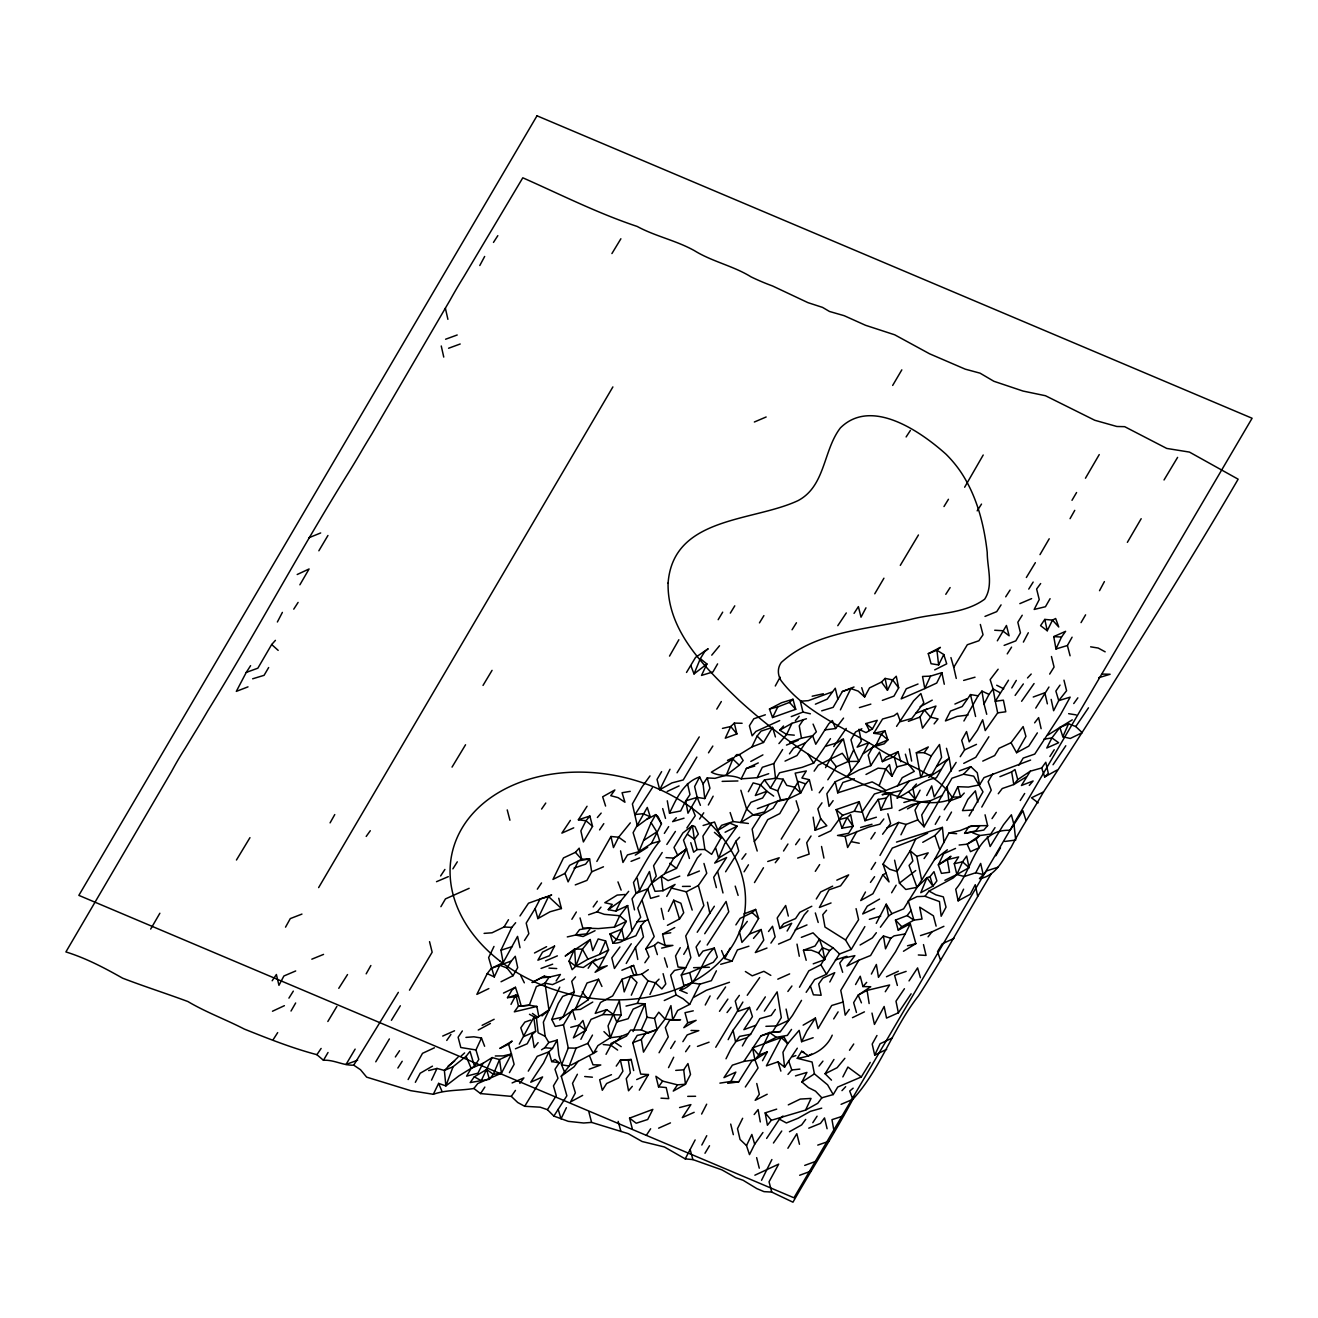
<?xml version="1.0" encoding="UTF-8"?>
<svg xmlns="http://www.w3.org/2000/svg" width="1318" height="1318" viewBox="0 0 1318 1318"><rect width="100%" height="100%" fill="white"/><g stroke="black" fill="none" stroke-linecap="round" stroke-linejoin="round"><path stroke-width="1.5" d="M458.071 1057.135L444.38 1070.43L445.879 1085.9L458.796 1075.966L474.464 1066.246L470.032 1051.336L466.111 1056.295L453.062 1066.74L445.879 1085.9L438.614 1083.396L433.325 1094.286L410.623 1090.645L366.651 1077.135L360.506 1069.722L353.718 1065.158C343.191 1065.702 333.866 1059.557 323.454 1060.282L316.897 1054.68C291.789 1048.041 268.114 1038.584 244.324 1029.078C225.394 1019.308 206.135 1012.339 187.881 1001.532C166.315 993.508 144.239 986.49 122.64 978.187C104.386 967.857 85.95 958.153 65.9 951.925L171.505 771.59A117.977 18.024 -67.1 0 1 185.245 748.212L194.24 733.385A352.549 53.84 -67.1 0 0 207.799 710.781C256.615 631.915 300.109 549.985 349.303 471.449A352.549 53.84 -67.1 0 0 362.862 448.828A352.549 53.84 -67.1 0 1 371.841 434.017L450.031 300.191A176.348 26.937 -67.1 0 1 463.771 276.813L522.801 177.798C560.644 194.537 597.746 213.302 637.154 226.432C655.375 236.35 676.068 240.403 694.372 250.634C712.214 261.672 733.418 265.906 751.095 276.895A154.914 100.102 30.4 0 0 772.546 285.973L807.95 302.646L822.547 307.391L829.467 311.46L844.179 315.694L865.514 325.282L894.708 334.805L929.585 353.801L965.27 369.172L980.048 373.159L993.887 381.281L1023.015 391.051L1045.471 395.729L1094.764 420.261L1116.873 426.488L1124.666 426.67L1166.743 448.433L1189.446 452.09L1238.146 479.192C1196.464 550.66 1152.229 620.712 1108.586 690.797C1087.152 724.752 1065.537 758.476 1043.477 791.986C1033.048 810.488 1020.923 827.902 1011.285 847.062C1002.833 859.534 996.293 875.959 979.439 878.678L986.82 870.836L998.319 867.096M991.169 873.9C966.654 914.362 944.298 956.061 918.514 995.798C893.176 1027.958 880.457 1069.277 852.861 1099.294C834.08 1134.254 812.613 1167.699 792.958 1202.197L771.738 1192.082L763.995 1191.637L756.845 1188.622L743.072 1180.253L735.806 1177.732L721.918 1169.873L692.906 1159.593L685.212 1158.884L664.42 1146.973L642.13 1141.52L628.241 1133.661L591.601 1122.409L583.627 1123.002L568.322 1121.354L553.84 1116.082L566.872 1095.785L561.254 1076.213L569.178 1066.048L576.065 1048.172L587.795 1043.411L592.49 1035.091M650.005 775.907L641.784 787.357L632.393 803.98L637.401 826.139L650.202 816.715L647.286 807.44L633.118 832.646L638.851 851.692L651.092 822.679L655.738 814.623L658.061 816.649L661.471 823.849L651.356 843.569L638.851 851.692L627.483 854.921L622.953 862.466L620.564 850.868M592.77 1002.042L580.447 1009.39L572.457 1009.983L563.478 1024.811L568.256 1047.991L561.616 1064.829L564.829 1072.803M916.323 752.759L924.182 752.677L928.3 746.944L916.323 752.759L920.755 777.488L931.282 755.955L939.487 744.505L941.596 757.389L932.188 774.012L909.321 780.981L885.844 790.52L879.122 785.676L885.762 768.855L889.518 764.671L891.907 776.269L896.85 766.911L894.164 756.614L898.085 751.655L900.837 761.705M575.62 1008.385L587.037 982.981L598.537 979.241L601.931 986.457M563.478 1024.811L555.257 1026.425L551.814 1019.489L558.288 1003.426L562.687 996.408L574.351 991.894L571.732 981.333L575.538 976.885M667.287 800.8L669.511 813.157L680.648 810.982L685.755 800.85L697.189 797.374L704.768 798.593L703.071 783.897L707.239 777.917L714.982 778.345L726.366 775.132L732.841 759.069L736.647 754.637L739.464 754.588L751.837 746.976L763.517 742.462L772.562 727.388L761.063 731.128L757.125 736.07L751.837 746.976M603.941 1031.615L610.382 1037.744L616.791 1021.944L621.19 1014.909L619.394 1000.741L608.043 1025.882L610.382 1037.744L597.927 1045.602L593.347 1053.411L570.892 1065.175M690.863 665.689L694.026 673.926L700.319 658.654L704.718 651.619L708.178 648.736L695.558 657.385L686.513 672.46M574.351 991.894L563 1017.035L559.557 1019.918M574.038 868.134L585.604 864.147L589.591 858.924L578.503 860.868L568.107 881.874L565.01 873.373L569.64 865.333L581.666 859.27L589.591 858.924L591.683 871.824L586.922 880.391L575.258 884.905M595.851 959.109L583.281 967.494L575.719 966.275L574.632 949.009L569.046 961.184L572.144 969.686L575.719 966.275L587.976 959.191L599.723 954.413L605.605 940.937L598.207 938.943L592.738 950.607L590.233 939.536L565.175 956.061L574.632 949.009L582.424 949.191L590.233 939.536M633.068 1031.549L645.013 1003.822L637.269 1003.377L626.017 1006.095M659.049 1052.753L668.275 1036.904L665.343 1027.645L669.923 1019.835L680.599 1019.72L672.724 1019.803L670.928 1005.618L665.046 1019.094L657.072 1029.523L645.573 1033.263L641.339 1039.507L643.497 1052.126L657.072 1029.523L654.552 1018.452L658.786 1012.191L665.046 1019.094L672.724 1019.803L677.666 1010.445L689.693 1004.382L699.924 984.151L711.358 980.674L716.415 970.806M1062.819 736.746L1068.569 723.78L1075.785 726.548L1082.226 732.676L1070.265 738.475L1062.819 736.746L1059.886 727.47L1072.275 719.859M488.83 988.582L476.869 994.382L487.215 973.623L491.202 968.417L503.163 962.618L500.955 950.245L511.779 927.427L515.651 922.715M634.535 909.898L632.03 898.81L636.067 893.34L633.497 882.516C642.294 868.908 649.066 853.833 659.741 841.164L656.825 831.905L651.092 822.679M631.306 995.189L637.006 982.487L630.63 976.111L622.063 979.29L612.656 995.914L600.514 1002.487L595.225 1013.377L606.708 1009.637L613.447 1014.481L616.791 1021.944L628.175 1018.715L633.167 1009.11L645.013 1003.822L646.99 1017.232L641.289 1029.935L630.614 1030.05L626.445 1036.047L614.419 1042.11L610.909 1045.256L606.033 1054.334M944.281 684.24L941.892 672.658L930.459 676.134L924.808 688.573L901.166 698.886L906.29 688.77L918.02 684.009M977.659 896.256L975.271 884.675L970.262 894.263L958.12 900.853L955.731 889.255C973.178 868.875 975.913 828.857 1010.082 830.307L1022.933 810.801L1025.865 820.06M474.464 1066.246L478.813 1059.474L475.946 1049.952L481.465 1038.024L473.903 1036.805L465.929 1037.398M495.304 1055.965L503.163 1055.899L511.433 1054.005L501.45 1073.214L493.344 1074.318L486.606 1069.491L474.282 1076.839L470.18 1082.572L481.268 1080.645L492.141 1057.563L499.522 1059.557L511.433 1054.005L508.633 1044.218L512.142 1041.072L499.819 1048.436L508.633 1044.218M661.62 771.64L657.039 779.432L659.725 789.746L670.005 769.251M598.537 979.241L588.24 999.752L563 1017.035L551.814 1019.489M588.602 914.758L597.12 911.842L604.385 914.346L619.757 915.746L626.314 921.348L621.734 929.141L610.003 933.918L612.936 943.194C629.296 943.985 632.08 926.9 640.68 917.312L637.747 908.036L647.748 888.826L656.265 876.075L653.563 865.778L662.196 852.515M690.78 842.68L693.647 852.202L697.041 849.583L694.355 839.269L698.342 834.063L694.998 826.6L692.428 825.612L683.515 840.176L686.546 848.924L676.496 868.397L664.651 873.686L651.85 883.093L655.013 891.33L662.987 890.737L675.08 884.427L671.439 888.085L666.743 896.405M893.242 792.513L882.104 794.688L890.309 793.074L891.94 808.016L880.852 809.96L886.388 798.033L890.309 793.074L901.578 790.372L909.321 780.981M876.239 923.374L886.223 904.181L891.891 913.654L903.621 908.876L934.462 859.731L948.976 832.992L960.163 830.554L971.91 825.776L987.627 825.628L985.057 814.804M1055.965 648.983L1061.501 637.055L1065.603 631.322L1053.757 636.61L1055.965 648.983L1067.399 645.507L1072.094 637.187M431.53 1080.117L436.999 1068.437L444.38 1070.43L453.062 1066.74M487.215 973.623L494.299 976.918L499.769 965.237L511.384 960.987L515.256 956.291L517.71 967.626L513.064 975.682L501.038 981.745M537.876 918.597L550.067 911.759L561.452 908.547L548.519 896.553L540.116 898.958L535.124 908.563L537.876 918.597L548.519 896.553L551.665 894.955L528.502 903.209L519.984 915.961M669.511 813.157C676.315 799.005 683.416 782.299 699.627 776.945L703.071 783.897M622.063 979.29L624.205 991.91L630.63 976.111L641.701 974.183L648.028 980.823L637.269 1003.377M649.955 994.48L655.425 982.816L659.049 979.142M783.139 779.202L786.764 785.38L794.21 787.11L800.718 792.975L795.166 773.139L806.303 770.964L801.904 777.982L809.351 779.712L805.595 783.897L800.718 792.975L788.741 798.774L780.651 799.894L777.669 790.882L783.139 779.202L775.511 778.246L764.489 779.926L760.552 784.869L755.329 795.512L766.944 791.261L773.682 796.088M757.207 851.033L754.341 841.494L758.212 836.798L767.735 819.664L779.762 813.601L798.329 781.376L805.595 783.897M820.636 818.593L826.831 825.76L815.167 830.274L820.636 818.593L817.819 808.807L821.987 802.827M861.857 728.772L855.547 731.968L850.967 739.76L853.702 749.81L848.232 761.474L836.386 766.763L827.819 779.778M801.525 1000.362L792.48 1015.437L780.388 1031.599L769.547 1032.488L758.773 1055.059L754.901 1059.754L751.804 1061.089L738.657 1081.897L727.684 1083.314M927.641 833.24L915.664 839.039L910.194 850.72L897.047 871.511L899.436 883.109L905.812 889.485L916.966 887.311L927.015 877.673L930.047 876.585L933.984 871.643L936.9 880.902L932.913 886.124L920.771 892.698L927.015 877.673L932.913 886.124L930.047 876.585M776.681 1109.13L765.181 1112.87L767.405 1125.243L771.327 1120.284L805.578 1110.102L811.048 1098.438L800.273 1099.064L788.296 1104.879M958.12 900.853L963.59 889.172M700.319 658.654L706.926 663.992L701.522 675.409L712.956 671.933L717.602 663.877M580.035 917.921L582.787 927.971L598.323 928.597L614.353 927.147L619.757 915.746L627.681 905.581L631.997 930.837M886.685 1049.326L874.707 1055.141L880.127 1043.724L892.022 1038.172M493.986 946.439L488.632 957.593L494.299 976.918M605.605 940.937L608.587 949.948L598.833 968.12L595.077 972.305L607.219 965.732L598.833 968.12L592.441 961.745L588.158 968.252M566.394 1107.68L561.04 1118.834L558.173 1109.311M668.374 911.348L673.712 900.194L680.879 903.225L683.729 912.748L679.511 918.992L667.419 925.318M806.451 718.755L791.97 723.318L786.632 734.472L778.938 743.599M720.699 964.298L732.083 961.086L737.421 949.932L748.921 946.192M746.499 1145.606L751.853 1134.452L754.67 1144.238L749.497 1154.617L746.499 1145.606L740.057 1139.477L737.503 1128.653L742.66 1118.274M580.876 1039.342L591.057 1019.374L602.787 1014.596L621.19 1014.909M833.124 800.636L829.022 806.369L826.864 793.733L835.2 781.755L847.046 776.483L858.908 761.359L868.776 742.66L857.112 747.174L861.264 741.194L858.941 729.332L866.025 732.61L872.467 728.903L877.228 720.336L865.86 723.566L869.303 730.501M408.119 1079.557L422.518 1053.329L434.429 1047.794M559.755 987.133L543.362 1022.142L545.158 1036.327L548.782 1042.489L544.795 1047.711L541.517 1049.82M772.562 717.552L777.785 706.909L789.466 702.395L792.975 699.248L795.726 709.298L772.562 717.552L769.465 709.051L781.541 702.741L792.975 699.248M840.406 709.858L850.868 688.589L858.15 691.093L864.641 696.958L869.518 687.881L881.495 682.065L885.119 678.408L892.632 679.89L898.662 687.815L893.966 696.135L882.352 700.385M863.488 753.55L876.108 744.917L881.33 734.274L884.922 730.864L887.904 739.876L884.197 743.797L872.829 747.026L868.183 755.082L870.819 765.643L859.204 769.893L847.046 776.483M818.791 836.436L830.702 830.9L838.858 819.697L847.194 817.555L853.043 826.254L841.971 828.182L847.194 817.555L850.654 814.672L853.043 826.254L848.644 833.273L837.507 835.464L845.118 836.419L868.529 827.144L879.847 824.178L883.834 818.972M969.092 815.99L983.014 791.821L973.705 776.17L963.524 774.226L951.958 778.23L924.066 826.814L917.789 819.911L906.125 824.425L898.728 822.432L879.996 855.415M813.157 1037.711L801.608 1041.698L806.83 1031.071L815.397 1018.056L818.033 1028.617L831.724 1005.486L843.158 1002.01L840.769 990.411L858.858 960.262L870.588 955.501L879.749 939.899L883.439 935.978L890.77 938.235L894.115 935.862L905.186 933.935L910.31 923.803L915.862 943.639L903.473 951.25M890.77 938.235L885.531 948.861L883.439 935.978M1047.25 630.745L1052.489 620.103L1055.652 618.504L1058.749 627.006L1052.489 620.103L1044.795 619.411L1040.577 625.655L1047.25 630.745L1044.795 619.411M905.186 933.935L895.499 951.843L878.48 977.346L876.371 964.463L871.379 974.068M625.16 894.494L617.186 895.087L604.814 902.698L612.26 904.428L608.257 909.651L615.77 911.117L620.943 900.738L628.686 891.347M687.469 783.535L689.989 794.606L685.755 800.85L687.98 813.222L697.189 797.374L694.619 786.549L699.627 776.945M664.651 873.686L673.811 858.084L686.546 848.924L689.413 858.463M704.768 798.593L709.941 788.213L707.239 777.917M736.037 756.235L739.464 754.588L743.154 760.502L739.283 765.198L732.841 759.069L711.358 772.183C720.551 777.323 731.671 773.913 741.194 778.856L746.367 768.476L758.278 762.924M697.041 849.583L704.899 849.5L711.638 854.344L720.979 837.968L714.537 822.02L703.104 825.496M741.194 778.856L757.158 777.669L762.331 767.29L773.831 763.55L782.628 749.514M668.523 1067.629L673.696 1057.25M732.083 961.086L724.801 958.565L729.974 948.202M881.495 682.065L887.459 690.27L892.632 679.89L896.273 676.216L898.662 687.815M879.122 785.676L872.137 781.887L837.721 792.843L842.894 782.464L854.377 778.724M726.004 1058.782L731.177 1048.403L739.513 1036.426L750.65 1034.235L759.827 1018.649L771.195 1015.42L775.363 1009.44M938.614 664.931L943.787 654.552L936.933 650.235L928.3 653.662L931.052 663.712L938.614 664.931L936.933 650.235L940.393 647.352L928.3 653.662M845.118 836.419L847.639 847.507L856.914 831.394M941.892 672.658L936.719 683.037L924.808 688.573L922.534 676.464L930.459 676.134M900.952 834.805L906.125 824.425M761.54 1180.302L771.887 1159.543M944.182 809.812L952.7 797.061L957.873 786.681L968.417 787.077L979.554 784.885L984.019 777.604L1030.594 760.074M299.878 584.813L309.087 568.964L297.193 574.516M503.163 962.618L517.562 936.39L520.017 947.724M596.856 861.445L610.959 836.502L618.636 837.21L625.375 842.037M997.331 640.812L1006.441 625.49L1009.127 635.787L1002.454 630.696L994.711 630.251M998.138 669.214L990.147 679.643L993.08 688.919L989.027 694.388L981.943 691.11L978.071 695.805L963.903 720.995M482.981 1063.329L477.923 1073.181L466.605 1076.147L471.185 1068.354L482.981 1063.329L492.141 1057.563M642.212 900.754L648.011 919.552L644.848 921.15L640.976 925.846L635.919 935.714L624.254 940.228L616.56 939.52L610.003 933.918M777.669 790.882L770.453 788.115L779.564 772.776L802.069 767.373L813.684 763.106L830.472 738.64M657.072 1029.523L648.44 1032.95L637.237 1035.404L632.772 1042.686L640.713 1074.104L648.456 1074.549L639.296 1090.134M701.621 1114.056L706.679 1104.187M841.971 828.182L836.123 809.647L859.221 801.657L864.954 820.719L870.012 810.85L878.233 799.4L886.388 798.033M842.845 1076.905L847.902 1067.053L861.313 1076.971L870.242 1062.407M981.778 807.077L991.235 790.207L988.138 781.706L992.718 773.913M277.373 621.997L282.382 612.392M838.858 819.697L842.68 815.249L854.229 811.262L859.221 801.657M685.212 1158.884L695.146 1139.938M926.719 795.512L931.711 785.907L934.231 796.995L956.127 762.414M986.721 714.29L984.035 703.993L989.027 694.388M861.313 1076.971L837.737 1087.037L833.223 1094.566L821.839 1097.795L815.512 1091.156L808.478 1087.614L801.921 1081.996L806.913 1072.407L795.479 1075.883M275.429 640.35L271.673 644.518L257.867 668.177L246.252 672.427L236.317 691.373L247.998 686.859M353.718 1065.158L398.349 992.355M592.556 826.353L583.38 841.938L580.876 830.867L585.983 820.735L589.854 816.04L592.556 826.353L585.983 820.735L578.371 819.78L587.054 806.254M511.005 1004.382L515.931 995.041L518.452 996.293L521.253 1006.079L529.292 1005.222L536.854 1006.441L538.798 1016.326M528.254 1071.139L537.233 1056.328L548.914 1051.813L552.489 1048.403L557.184 1040.083L548.782 1042.489M892.665 385.433L901.825 369.847M739.629 837.26L735.938 841.181L730.996 850.522L718.607 858.133L714.686 863.092L726.597 857.54L713.681 877.31L716.366 887.624M865.959 607.829L861.016 617.186L858.397 606.626L854.048 613.381M825.546 767.653L835.233 749.744L843.339 738.805L851.099 770.997M742.891 1002.042L715.756 1047.266M728.146 1039.655L733.072 1030.297L749.514 1007.38L752.43 1016.656L743.863 1029.671L755.478 1025.404M719.892 1083.132L730.913 1081.452L735.839 1072.111L723.944 1077.646L732.396 1065.158L743.879 1061.418L754.901 1059.754L767.356 1051.879L762.529 1060.71M956.258 678.441L953.738 667.369L967.313 644.749L978.862 640.762L983.03 634.765L980.345 624.468M701.819 1145.029L706.761 1135.688M829.796 981.992L834.739 972.651L822.827 978.187L818.725 983.92L821.163 995.255L813.42 994.81L810.389 986.062L814.672 979.554L826.518 974.266L839.55 953.985L851.23 949.471L864.855 926.603M1023.378 642.097L1028.304 632.755M1018.748 765.363L1023.213 758.081L1034.762 754.077L1060.595 714.537L1070.167 697.14L1058.733 700.616L1053.626 710.731L1051.171 699.397M975.732 872.763L980.674 863.422L983.179 874.493L975.732 872.763L964.249 876.503L956.852 874.509L944.891 880.325M479.785 265.528L484.662 256.45M415.335 1082.325L420.211 1073.231L432.469 1066.147M669.528 656.1L678.869 639.741M556.13 980.954L560.414 974.463L549.145 977.165L544.977 983.146L548.947 1009.95L536.442 1018.089L533.806 1017.364L535.668 1031.269L532.093 1034.679L527.216 1043.774L515.42 1048.799M577.399 1074.252L572.523 1083.347L575.373 1092.869L570.496 1101.963L582.655 1095.373M705.245 1005.008L710.122 995.93M808 910.689L804.244 914.873L790.322 939.026L778.526 944.067M1039.984 554.631L1049.21 538.782M799.482 987.215L808.824 970.855L820.85 964.792L829.714 950.492L833.108 947.856L839.55 953.985M1085.455 478.22L1099.245 454.578M920.096 790.174L915.219 799.252L903.851 802.481M787.9 1148.275L796.83 1133.711L799.466 1144.271M1099.525 590.678L1104.402 581.584M318.857 550.792L327.951 535.47M236.449 860.011L249.959 837.655M533.806 1017.364L519.292 1044.103M708.343 805.018L713.153 796.187M775.281 686.003L780.108 677.172M748.344 791.706L753.171 782.892L760.552 784.869L766.944 791.261L762.595 798.016L750.98 802.283L746.631 809.038L740.749 822.514L753.138 814.903L764.456 811.937L768.971 804.408L780.651 799.894M874.757 593.792L883.933 578.207M788.741 798.774L777.488 801.492L773.139 808.247L760.881 815.348L752.133 829.121L754.341 841.494M886.025 873.191L882.862 874.79L889.057 881.94L883.044 864.18L892.319 848.067L915.664 839.039M882.862 874.79L872.928 893.736L860.72 900.573L865.481 892.006M942.436 795.364L930.59 800.652L921.727 814.952L924.066 826.814M150.664 929.091L159.873 913.242M285.528 927.164L290.289 918.597L301.954 914.082M452.041 767.109L465.551 744.752M983.212 455.007L964.644 487.232M781.212 839.154L799.005 810.306L796.138 800.767M743.962 913.934L755.642 909.42L758.624 918.432L749.464 934.034L741.952 942.386L739.382 931.579L747.306 921.397M946.472 748.311L949.207 758.344L945.583 762.018L936.357 777.867C920.87 780.388 910.623 792.085 896.998 798.164L901.578 790.372M784.572 1067.201L782.958 1052.242L787.719 1043.675L784.144 1037.25L781.277 1037.546L766.401 1065.85L777.966 1061.847L784.572 1067.201L797.324 1048.205M1008.501 680.22L995.288 701.291L997.677 712.873L985.238 730.584L982.668 719.76L977.495 730.139L969.224 741.853L966.539 731.556L961.712 740.386L964.578 749.909L960.229 756.68M1127.368 542.357L1141.174 518.699M876.964 1035.487L872.203 1044.054L874.707 1055.141M1041.681 767.966L1044.663 776.977L1048.304 773.32L1045.784 762.249L1041.681 767.966L1030.297 771.195L1021.434 785.495L1033.114 780.981L1029.292 785.413M1065.801 745.757L1053.049 764.753M611.914 253.567L620.893 238.756M330.077 822.877L334.772 814.557M483.014 685.426L492.059 670.351M327.836 1021.499L336.881 1006.425M366.173 973.837L370.869 965.517M509.423 1072.621L514.119 1064.318L511.433 1054.005M640.976 925.846L643.481 936.933L635.507 947.345L626.231 963.458M553.84 1116.082L547.448 1109.69L556.262 1095.653L553.461 1085.867L557.975 1078.322L554.993 1069.31L559.277 1062.819L554.993 1059.474L551.715 1061.6L548.914 1051.813L543.56 1062.967L530.759 1082.21L542.604 1076.921L524.696 1106.296L517.727 1102.507L511.285 1096.378L480.543 1093.578L473.87 1088.487C460.443 1090.727 446.357 1089.624 433.325 1094.286M680.253 947.658L675.541 955.978L678.062 967.05L685.739 967.741L690.846 957.626L685.722 935.994L703.861 905.581L698.375 885.498L706.761 873.257L703.96 863.471M725.592 871.775L738.739 850.967L735.938 841.181M854.031 686.991L842.367 691.505L833.141 707.354L821.707 710.83M742.38 1045.948L747.075 1037.645L750.65 1034.235M897.525 786.006L902.22 777.686L914.313 771.376L908.168 763.962L905.367 754.176M1070.051 518.666L1074.747 510.363M946.818 820.373L951.514 812.053M855.547 984.562L860.242 976.243L862.928 986.556L870.737 986.737L858.166 995.123L853.652 1002.668L856.453 1012.455M1164.025 479.983L1177.6 457.379M909.025 980.921L917.592 967.906L920.409 977.692M291.014 1011.038L295.66 1002.982M409.486 990.164L432.156 952.222L429.536 941.662M754.489 882.582L763.468 867.755M930.59 800.652L919.635 802.069L914.989 810.125L917.789 819.911M1050.084 598.685L1045.454 606.725L1034.185 609.443L1039.243 599.575L1036.623 589.014L1040.66 583.544M935.253 824.36L939.899 816.303M995.864 855.761L1000.51 847.705M268.658 667.534L264.078 675.327L252.644 678.803M318.627 887.607L612.886 386.915M323.454 1060.282L328.034 1052.489M440.887 906.685L445.468 898.892L469.159 888.316M535.124 908.563L526.195 923.111L528.831 933.671L524.482 940.442M507.479 997.71L512.059 989.9L515.453 987.281L518.452 996.293L507.479 997.71L515.931 995.041L518.452 1006.128L514.333 1011.845L536.854 1006.441M696.876 757.076L683.251 779.943L671.933 782.908L659.725 789.746M659 895.96L650.614 898.365L647.748 888.826L636.067 893.34L639.527 890.457L649.461 871.511L651.85 883.093M900.293 565.373L918.448 534.976M683.762 954.347L688.342 946.555M787.11 931.052L791.69 923.259L779.844 928.547L777.208 917.987L785.66 905.499L788.296 916.059M1026.36 577.498L1035.355 562.671M1071.995 500.313L1076.575 492.52M791.525 1029.407L787.357 1035.388L776.269 1037.315L769.547 1032.488L760.914 1035.915L743.879 1061.418M978.071 695.805L970.493 694.586L962.156 706.563L950.492 711.077L945.434 720.93L957.115 716.415L968.071 715.015M1081.024 622.623L1085.604 614.831M375.762 1061.814L389.387 1038.93M718.162 619.691L722.692 612.162M716.794 709.084L721.325 701.538M747.24 995.271L759.679 977.577M704.982 1153.266L709.512 1145.737M1011.779 687.947L1016.31 680.401M891.627 892.764L896.158 885.218M1011.038 742.726L1016.59 752.726L1025.931 736.367L1023.13 726.58L1011.038 742.726L999.126 748.278L994.662 755.56L982.75 761.096M338.775 988.335L347.524 974.546M391.397 1020.313L400.326 1005.766M484.085 933.375L492.059 932.782L504.036 926.982L508.501 919.7M570.381 820.373L561.88 833.124L573.725 827.836M730.32 613.117L734.785 605.835M571.88 919.289L576.345 912.007M759.448 622.887L763.913 615.605M675.409 831.444L666.842 844.459M943.985 506.557L948.449 499.275M697.206 932.254L714.356 906.24M824.623 729.941L835.596 728.524L832.366 720.551L828.857 723.697L815.76 744.242L812.662 735.741L816.353 731.819L813.074 724.109M704.718 933.721L726.086 901.463L728.772 911.759L707.173 945.055M687.189 993.311L680.039 990.279L683.91 985.584L681.274 975.023L685.739 967.741L674.486 970.46L670.615 975.155L676.167 994.975L683.136 998.78L689.693 1004.382M670.664 1048.502L675.129 1041.22M833.964 1059.458L825.084 1073.758L831.477 1080.134M288.922 998.138L293.321 991.12M452.881 868.859L457.297 861.84M355.135 1049.112L346.041 1064.45L357.639 1060.199M513.064 975.682L506.985 968.005L511.384 960.987M699.248 736.91L677.04 772.793M792.052 629.773L796.451 622.755M644.864 962.75L649.033 956.753L645.82 948.779L654.206 936.554L648.011 919.552M837.836 699.051L835.266 688.227L827.177 699.166L815.381 704.191M744.06 871.824L748.459 864.806M783.535 851.016L787.95 843.998M919.997 717.074L924.396 710.056L935.945 706.053L930.607 717.206L922.501 728.146L919.997 717.074L908.382 721.325M816.27 898.975L820.686 891.956L832.646 886.157M1028.748 589.097L1033.164 582.062M1022.224 615.242L1017.825 622.261L1020.445 632.821L1015.799 640.877L1004.135 645.392M871.182 869.468L875.597 862.45M988.879 736.762L975.781 757.306L963.755 763.369M833.223 1094.566L827.605 1084.829L814.425 1073.873L812.086 1062.028L797.258 1058.305L801.657 1051.27L804.178 1052.522M1049.672 674.091L1054.07 667.073L1051.451 656.512M833.701 1018.896L838.1 1011.878M1020.247 800.487L1024.663 793.469M493.476 242.413L497.825 235.642M246.252 672.427L250.601 665.656M293.749 609.163L298.099 602.408M273.337 1039.375L277.686 1032.604M397.871 1068.041L402.204 1061.27M708.491 752.825L712.84 746.054M664.338 833.371L668.671 826.617M686.843 827.968L695.245 815.727L692.016 807.753M631.273 943.77L614.435 968.483L611.799 957.922L619.905 946.983M977.165 510.857L981.515 504.086M945.78 594.336L950.113 587.581M811.048 835.991L806.715 842.762L809.153 854.097L797.604 858.1M682.872 1041.665L687.205 1034.91L698.82 1030.643L691.027 1030.462M717.272 998.945L725.608 986.968M815.298 871.346L819.648 864.592M1005.7 596.823L1010.049 590.069M1001.07 604.88L996.721 611.634L984.991 616.412M756.779 1009.901L765.346 996.886M1007.232 653.893L1011.581 647.122M766.631 1138.422L779.432 1119.18L782.941 1116.033M964.578 833.355L968.911 826.6L979.768 825.694L975.765 830.917L964.578 833.355L983.805 830.06L987.627 825.628M911.133 910.359L907.146 915.565L895.466 920.079L898.217 930.129L901.792 926.719L913.934 920.145L908.267 900.837L917.081 896.619L924.989 896.289L928.992 891.083L953.276 877.92L956.852 874.509L954.281 863.685L958.631 856.931L947.378 859.633L938.334 864.872L941.431 873.373L949.52 872.269L947.378 859.633L950.953 856.239L938.334 864.872L943.672 853.718L955.534 848.43M885.268 991.746L889.617 984.991L867.096 990.395L858.166 995.123L861.445 1002.85M1049.902 756.516L1054.235 749.744M911.117 993.805L898.382 1012.801L886.536 1018.089L884.147 1006.491L874.444 1024.415L871.989 1013.081M440.624 875.959L444.907 869.452M652.344 787.752L635.012 814.54L643.052 813.7L650.202 816.715M906.109 436.95L910.392 430.442M480.543 1093.578L484.843 1087.07M837.787 625.688L846.304 612.936M735.872 924.89L740.156 918.382L752.117 912.567L755.642 909.42M876.108 744.917L887.904 739.876L881.33 734.274L873.719 733.319L882.582 719.018L893.966 715.789L897.36 713.17L900.458 721.654L911.842 718.442L923.803 702.807L920.887 693.532L913.605 700.863L896.586 726.35M727.882 999.093L719.48 1011.318M646.364 1135.276L650.647 1128.768M870.869 838.989L875.152 832.498M764.341 1011.104L777.142 991.861L781.327 1017.628L772.414 1032.192L760.914 1035.915M762.941 1132.508L754.67 1144.238M832.218 1035.174C826.155 1049.276 811.954 1056.525 797.258 1058.305M995.008 827.622L990.724 834.129L979.768 835.53L967.148 844.179L959.109 845.036M812.794 1122.705L817.078 1116.198M904.445 988.714L895.993 1001.202L898.382 1012.801M272.167 980.757L276.385 974.513L278.955 985.337L283.897 975.995L295.693 970.954M316.897 1054.68L321.131 1048.436M395.351 1056.954L399.585 1050.71M537.316 889.172L541.533 882.928M462.354 1030.956L458.12 1037.217L460.806 1047.513L475.946 1049.952M599.575 829.895L603.809 823.651M699.529 819.055L703.746 812.811M803.469 719.579L799.252 725.823L801.459 738.195L789.844 742.446M846.255 728.409L833.701 746.631M680.039 990.279C700.056 984.299 700.155 960.081 714.323 948.087L717.305 957.099L713.318 962.305L689.676 972.635L681.274 975.023M683.712 1069.804L687.947 1063.56L690.517 1074.384L685.459 1084.253L673.251 1091.09L677.485 1084.846L685.459 1084.253L683.712 1069.804L675.739 1070.397M770.915 943.111L775.132 936.851L772.513 926.29L768.526 931.513M882.599 834.228L890.639 823.536L887.838 813.75M806.155 992.306L810.389 986.062M745.329 1086.988L758.064 1067.992L754.901 1059.754L752.578 1047.892L781.277 1037.546L787.719 1043.675L799.153 1030.363L801.608 1041.698M992.026 818.61L996.26 812.366M1068.569 723.78L1059.886 727.47L1051.912 737.899L1046.789 748.014L1058.651 742.726L1051.912 737.899L1043.757 739.266M849.5 1050.248L853.735 1044.004M541.599 809.054L545.767 803.057M446.753 1040.429L450.921 1034.449M511.285 1096.378L515.453 1090.398M835.596 728.524L843.569 718.096M814.112 771.145L818.264 765.148L842.268 753.286L848.232 761.474L858.908 761.359L853.702 749.81M700.253 941.003L696.085 946.999L699.018 956.258L703.005 951.052L714.323 948.087M616.231 1066.114L620.399 1060.133L631.174 1059.491L633.694 1070.562M685.607 1051.715L689.775 1045.718M1015.124 695.41L1023.345 683.943M880.391 927.229L888.563 916.026L891.891 913.654M1060.034 685.096L1055.866 691.093L1058.733 700.616L1066.591 690.714L1063.972 680.154M773.435 1143.003L781.755 1131.025M1075.785 726.548L1088.47 707.815M366.19 836.436L370.292 830.719M593.199 906.949L597.301 901.232M789.482 753.83L793.601 748.097L805.446 742.808L812.662 735.741L801.459 738.195M795.627 844.69L799.729 838.956M660.993 1098.174L668.737 1098.619L666.216 1087.548L658.539 1086.839L662.641 1081.106L677.485 1084.846M739.365 995.354L735.263 1001.07L737.948 1011.384L749.514 1007.38M870.473 882.401L874.592 876.668M851.23 949.471L845.563 939.998L858.595 919.7L856.074 908.629M1021.615 701.275L1034.07 683.564M924.083 858.562L928.185 852.845L916.751 856.321L910.194 850.72L912.88 861.016L909.074 865.448L916.966 887.311M1048.963 687.024L1035.75 708.096M849.303 1009.423L845.2 1015.157L843.158 1002.01M1073.742 703.565L1077.86 697.832M519.852 1083.363L523.905 1077.893L512.109 1082.935M748.377 823.47L733.121 821.559L721.638 825.299L717.635 830.505L729.958 823.157L737.124 826.172L724.735 843.619L718.607 858.133L715.806 848.347M578.108 1061.32L574.055 1066.789L561.254 1076.213M741.902 859.204L745.955 853.735M819.236 792.777L823.289 787.307M870.819 765.643L879.501 752.117L882.368 761.639L894.164 756.614M787.867 991.482L791.92 985.996M1037.365 732.874L1028.732 746.153L1016.59 752.726M805.693 1119.41L801.657 1124.897L789.449 1131.734M821.839 1097.795L817.786 1103.265L805.578 1110.102M727.042 1012.537L731.045 1007.331M806.188 960.295L803.453 950.245L811.311 950.179L818.511 952.93L822.498 947.724L819.401 939.223L813.025 932.847L801.344 937.362M963.524 774.226L970.839 766.648L977.281 772.776L979.554 784.885M922.748 842.317L934.956 835.48L942.403 827.391L943.968 842.597M1034.614 722.841L1038.617 717.618L1041.121 728.706M876.355 932.699L872.368 937.905L860.094 945.006M998.27 793.749L1002.257 788.526L1013.806 784.539L1026.195 776.928M719.496 645.771L711.753 655.161M473.87 1088.487L477.808 1083.528L501.45 1073.214L499.522 1059.557L493.344 1074.318L489.423 1079.277L481.268 1080.645L474.282 1076.839M711.44 823.355L702.922 836.106L704.899 849.5M538.123 1042.62L534.185 1047.563L532.093 1034.679M602.787 1014.596L606.708 1009.637M775.264 862.73L779.202 857.771L767.702 861.511M753.501 938.4L761.129 929.52L763.765 940.08L755.313 952.568L766.977 948.054M687.749 1022.752L683.811 1027.694L696.135 1020.346L687.749 1022.752L684.998 1012.702L693.268 1010.824M934.116 723.895L938.054 718.936L930.607 717.206L924.396 710.056M779.844 928.547L783.765 923.589L795.561 918.564L799.779 912.32L811.806 906.257M1017.743 779.581L1013.806 784.539L1011.647 771.903L1014.992 769.531L1017.743 779.581L1030.297 771.195M754.16 1114.534L758.097 1109.591L760.305 1121.947M819.005 1066.081L822.943 1061.122M928.07 936.801L931.991 931.842L943.902 926.307M597.12 911.842L600.992 907.146M597.367 817.522L601.173 813.091M630.317 822.86L618.636 837.21L613.463 847.589L610.959 836.502M795.38 720.682L799.186 716.251M805.446 742.808L796.945 755.56L785.034 761.112M882.368 761.639L886.174 757.207L898.085 751.655M632.327 1086.345L628.521 1090.777L626.248 1078.668L630.35 1072.934L628.258 1060.051L620.399 1060.133L622.903 1071.205L618.554 1077.959L606.642 1083.511L602.31 1090.283L599.674 1079.722L611.47 1074.681M826.584 910.244L822.778 914.676L824.986 927.048L845.563 939.998M787.983 1074.401L791.788 1069.969L799.828 1069.112M575.406 852.367L579.162 848.182L581.666 859.27L575.406 852.367L563.494 857.919L552.967 879.435L565.01 873.373M794.309 735.164L786.632 734.472L779.778 730.156L783.518 725.971M862.928 986.556L866.684 982.371M676.299 817.737L672.608 821.658L684.042 818.181M701.094 853.949L697.403 857.87L687.699 875.778L699.43 871M628.043 1033.592L621.338 1036.327L617.648 1040.248L610.811 1043.559M916.471 783.996L912.781 787.917L915.219 799.252L909.025 792.102M1027.513 677.963L1031.203 674.042M964.249 793.057L960.558 796.978L948.944 801.229L947.197 786.797M841.971 1090.629L845.662 1086.691M612.936 943.194L616.56 939.52L621.734 929.141L624.254 940.228M976.127 839.204L979.225 847.688L970.476 851.642L967.148 844.179L976.127 839.204L979.768 835.53L972.552 832.762M734.324 723.104L730.749 726.515L725.279 738.179L736.894 733.928L734.324 723.104L742.116 723.285M915.746 870.539L899.436 883.109M461.102 1056.064L464.628 1052.917M645.82 948.779L654.453 945.352L657.962 942.205L665.063 945.484L672.921 945.401L661.652 948.12M648.324 969.686L641.701 974.183M844.871 1058.305L837.128 1067.695L825.084 1073.758M541.978 1015.914L548.947 1009.95M853.158 1088.174L849.698 1091.057L852.861 1099.294L841.082 1104.336M694.026 673.926L706.926 663.992M726.366 775.132L739.283 765.198M448.186 1065.998L454.644 1061.023M934.462 859.731L947.378 849.797M686.546 848.924L673.811 858.084L666.068 857.639M842.153 739.365L837.391 742.709L825.958 746.186M608.257 909.651L620.943 900.738M644.321 840.027L656.825 831.905M936.719 766.483L949.207 758.344L951.365 770.981M928.613 777.422L941.118 769.284M801.921 1081.996L814.425 1073.873M635.276 855.102L647.715 847.227M1047.448 735.345L1059.886 727.47M585.752 1030.264L573.379 1037.876L579.08 1025.173L582.951 1020.478L585.752 1030.264L579.08 1025.173L570.743 1027.315M596.873 1051.303L593.347 1053.411L587.795 1043.411M879.551 899.09L867.277 906.174L862.697 913.967L874.608 908.431M803.14 1025.157L815.397 1018.056M811.674 1053.988L808.461 1055.85L801.657 1051.27M779.778 730.156L791.97 723.318M907.427 808.906L919.635 802.069M1044.663 776.977L1056.871 770.14M694.158 997.116L706.366 990.279L729.48 982.272M969.06 867.672L956.852 874.509L962.552 861.807L966.671 856.074L969.06 867.672L962.552 861.807L954.281 863.685M750.782 761.458L762.924 754.885M920.112 706.728L932.254 700.138M478.253 1030.033L490.395 1023.46M665.063 945.484L662.608 934.149L674.75 927.575M646.808 819.351L655.738 814.623L661.471 823.849M544.334 976.16L532.241 982.47L544.334 976.16L549.968 977.264M865.992 774.473L878.085 768.147L885.762 768.855L891.907 776.269M534.498 952.996L546.591 946.67M671.439 888.085L686.283 891.808L698.375 885.498M898.217 930.129L910.31 923.803M934.693 669.89L946.719 663.827L943.787 654.552M725.081 832.235L737.124 826.172M599.723 954.413L608.587 949.948M482.124 1025.338L494.151 1019.275M764.242 1043.378L776.269 1037.315M767.191 1094.253L755.165 1100.316L759.333 1094.319L756.763 1083.511M727.487 760.387L732.627 757.899M595.044 930.706L583.083 936.505L575.571 935.039L567.3 936.917M614.353 927.147L626.314 921.348M503.492 993.08L515.453 987.281M899.205 810.537L911.183 804.721L920.508 802.695M1043.477 791.986L1031.516 797.785L1038.189 802.876M858.858 960.262L846.881 966.061L854.871 955.649L843.668 958.087L839.731 963.046L842.663 972.322M852.466 1017.661L864.427 1011.862M667.172 791.475L679.083 785.923M272.48 1011.235L284.391 1005.683M615.77 911.117L627.681 905.581M964.578 749.909L976.49 744.373M886.816 827.984L898.728 822.432M564.401 979.076L552.489 984.628L544.977 983.146L536.36 986.589L529.292 1005.222L518.452 1006.128L521.253 1006.079M664.256 1000.527L676.167 994.975M954.034 938.334L942.123 943.886L937.543 951.678L940.591 960.427M886.454 976.753L898.365 971.201M954.891 704.059L966.753 698.771M442.7 1036.063L454.545 1030.775M836.815 880.16L848.66 874.872L840.571 885.811L829.022 889.815L819.384 907.476L831.048 902.962M535.668 1031.269L523.823 1036.558L520.775 1027.809L524.877 1022.076L530.66 1020.083M777.785 979.175L789.647 973.887M658.621 1128.175L670.467 1122.887M694.174 1112.31L682.329 1117.598L690.896 1104.599L679.577 1107.565M754.868 1175.211L778.691 1164.123L769.053 1181.785L771.738 1192.082M754.357 422.007L766.153 416.982M1019.835 603.644L1031.615 598.619M436.505 881.693L448.301 876.651M591.683 871.824L603.479 866.783M545.57 960.904L557.366 955.863M795.199 929.948L806.995 924.923M636.676 1079.574L648.456 1074.549M629.543 1118.142L652.838 1109.377L647.715 1119.493L636.215 1123.233L629.543 1118.142L632.228 1128.455M308.956 537.728L320.686 532.95M779.712 720.567L755.955 731.408L752.133 735.839L749.398 725.806L753.797 718.788L765.346 714.784M786.451 745.082L798.181 740.304M311.822 959.175L323.553 954.397M999.917 776.681L1011.647 771.903M592.441 961.745L604.171 956.967M621.882 970.229L633.612 965.451L636.66 974.2L633.678 975.023L630.564 966.539L633.612 965.451M808.741 1128.175L820.471 1123.397L824.524 1117.928L827.094 1128.752M631.058 861.346L639.675 857.919M791.261 716.58L802.942 712.066L810.389 713.796M679.775 876.108L668.111 880.622L661.257 876.305L662.987 890.737M749.464 934.034L761.129 929.52M491.202 968.417L499.769 965.237L506.985 968.005M632.772 1042.686L641.339 1039.507M767.356 1051.879L758.773 1055.059L752.578 1047.892M445.583 339.237L457.198 334.986M448.581 348.249L460.196 343.998M915.829 713.219L927.444 708.969M1033.23 697.024L1044.845 692.757L1047.365 703.845M757.356 808.659L768.971 804.408M959.224 770.898L970.839 766.648M541.055 968.433L552.67 964.183M942.403 827.391L896.487 842.087M803.453 950.245L815.051 945.995L819.401 939.223L833.108 947.856M813.222 963.837L824.837 959.586L822.498 947.724L829.714 950.492M589.179 1069.227L600.794 1064.977L593.001 1064.796L589.838 1056.558M697.469 1046.426L709.084 1042.176M792.563 1056.772L795.874 1055.553M804.721 1165.409L816.336 1161.142M799.664 1175.261L811.278 1171.01M757.158 777.669L768.707 773.682M906.158 971.382L894.609 975.386L897.36 985.436M747.075 1037.645L735.526 1041.632L733.072 1030.297M817.753 1145.111L829.302 1141.124M842.367 691.505L850.868 688.589M578.371 819.78L589.854 816.04M500.955 950.245L512.455 946.505M835.381 959.965L846.881 956.242M920.491 935.582L931.991 931.842M843.471 1115.918L831.971 1119.657L834.179 1132.03M683.91 985.584L692.362 982.931L699.924 984.151M831.576 692.148L808.346 700.649L800.372 701.242L802.942 712.066M859.418 707.601L870.852 704.125M1098.701 677.732L1110.135 674.256L1102.326 674.075M885.844 790.52L874.411 793.996L861.857 812.217L854.229 811.262M864.954 820.719L876.388 817.226M746.367 768.476L754.769 766.071M651.356 843.569L659.741 841.164M963.639 680.434L975.023 677.205M860.605 827.473L871.989 824.261M869.32 919.321L880.688 916.109M821.724 1108.141L810.339 1111.371L798.131 1118.208L786.401 1122.969L779.432 1119.18M896.85 766.911L908.168 763.962M769.465 709.051L777.785 706.909M907.525 945.78L915.862 943.639M428.663 1070.578L436.999 1068.437M722.462 728.393L730.749 726.515L736.894 733.928M812.168 696.217L823.355 693.762M873.719 733.319L884.922 730.864M628.258 1060.051L631.174 1059.491M630.235 791.36L622.08 792.728L624.946 802.25L618.142 797.67L610.761 795.677L614.863 789.96L602.655 796.797L605.588 806.056M662.608 934.149L670.763 932.782M997.677 712.873L1005.782 711.769L1003.393 700.171L995.288 701.291L993.08 688.919L1000.049 692.708M1004.728 841.461L1015.7 840.044L1014.069 825.101L1011.384 814.788L1003.525 824.706L990.131 846.535L987.33 836.749M610.382 1037.744L621.338 1036.327M722.132 781.376L737.915 780.964M693.597 967.676L709.381 967.264M636.874 921.743L644.848 921.15M541.171 977.758L549.145 977.165M772.414 1032.192L780.388 1031.599M973.261 809.993L962.47 810.636L967.824 799.482L975.386 790.866L977.841 802.201M765.906 1026.327L776.631 1025.931L788.543 1020.396L786.088 1009.061M952.7 797.061L960.558 796.978L957.873 786.681M682.477 886.421L690.335 886.339M687.732 1096.362L695.591 1096.279M568.256 1047.991L576.065 1048.172M1053.757 636.61L1061.501 637.055M760.881 815.348L753.138 814.903L746.631 809.038L740.848 790.24M504.036 926.982L511.779 927.427M918.316 954.973L926.06 955.418L923.49 944.594M548.98 968.104L556.723 968.549M730.913 1081.452L738.657 1081.897M524.696 1106.296L540.182 1107.186L547.448 1109.69M948.976 832.992L956.654 833.701M603.216 1044.548L610.909 1045.256L617.648 1050.084M544.795 1047.711L552.489 1048.403M584.714 1076.509L592.408 1077.201M1090.629 646.825L1098.191 648.044L1105.176 651.833M1068.634 713.681L1076.196 714.9M646.99 1017.232L654.552 1018.452M551.715 1061.6L559.277 1062.819M569.178 1066.048L561.616 1064.829L558.799 1055.043L557.184 1040.083M851.741 841.774L859.254 843.256M924.989 896.289L939.47 901.561L941.151 916.257L946.027 907.163L943.342 896.866L935.961 894.873L928.992 891.083M648.028 980.823L655.425 982.816L661.867 988.928L665.788 983.986L663.102 973.673M641.289 1029.935L648.44 1032.95M924.182 752.677L931.282 755.955M996.705 685.245L1003.739 688.787M545.158 1036.327L538.123 1032.785L536.442 1018.089L529.474 1014.283M770.816 975.386L763.896 971.317L752.232 975.831L745.378 971.514M907.146 915.565L913.934 920.145L922.04 919.041L919.7 907.179L933.408 915.812L936.11 926.126M614.419 1042.11L621.223 1046.673M687.617 834.442L694.355 839.269L692.428 825.612L682.922 832.927L673.992 847.474L677.386 854.69M662.641 1081.106L655.903 1076.279L658.539 1086.839M532.456 1013.46L537.843 1017.331M883.044 864.18L889.716 869.27L897.047 871.511L894.592 860.176M669.824 863.306L676.496 868.397M569.046 961.184L575.719 966.275L582.424 949.191L587.976 959.191M865.86 723.566L872.467 728.903M836.123 809.647L842.68 815.249M714.422 832.366L720.979 837.968M752.117 912.567L758.624 918.432M271.673 644.518L278.18 650.384M757.125 736.07L763.517 742.462M895.466 920.079L901.792 926.719M818.511 952.93L824.837 959.586M789.466 702.395L795.726 709.298M765.181 1112.87L771.327 1120.284M830.307 759.086L836.386 766.763M582.226 991.811L588.24 999.752M764.489 779.926L770.453 788.115M807.901 754.143L813.684 763.106M820.85 964.792L826.518 974.266M520.874 975.864L524.333 982.816M692.197 910.095L686.283 891.808M438.614 1083.396L441.892 1091.106M466.111 1056.295L471.185 1068.354M697.189 797.374L700.418 805.347M721.589 950.591L724.801 958.565M617.961 881.89L621.124 890.128M481.465 1038.024L484.629 1046.261M788.741 1061.221L791.788 1069.969M673.712 900.194L679.511 918.992M934.956 835.48L939.635 849.352M730.139 812.547L733.121 821.559M861.725 687.699L864.641 696.958M735.197 886.124L738.113 895.4M777.966 1061.847L780.882 1071.122M664.47 957.906L667.386 967.165M654.453 945.352L657.369 954.611M772.562 727.388L775.429 736.91M815.331 912.946L818.198 922.468M572.457 1009.983L575.323 1019.522M950.937 657.583L953.738 667.369M722.989 892.961L717.733 871.841M662.707 808.593L665.508 818.379M486.606 1069.491L489.423 1079.277M690.154 1149.543L692.906 1159.593M618.175 1121.371L620.91 1131.421M1067.399 645.507L1070.084 655.804M689.676 972.635L692.362 982.931M558.766 898.25L561.452 908.547M588.915 1112.112L591.601 1122.409M507.232 809.911L509.918 820.224M975.584 716.481L970.493 694.586M916.751 856.321L921.546 879.501M878.233 799.4L880.852 809.96M809.351 779.712L811.97 790.273M756.647 1157.632L759.267 1168.193M730.699 1124.073L733.335 1134.65M835.2 781.755L837.721 792.843M661.224 908.333L663.728 919.404M445.385 308.247L447.906 319.335M441.25 345.991L443.754 357.079M707.436 902.171L709.891 913.506M821.542 846.485L823.931 858.084M885.119 678.408L887.459 690.27M886.223 904.181L888.563 916.026M909.354 748.954L911.628 761.063M797.011 944.116L799.285 956.242M637.253 878.348L639.527 890.457M635.507 947.345L637.78 959.471M981.943 691.11L984.035 703.993M867.096 990.395L869.139 1003.542M813.124 817.127L815.167 830.274M773.831 763.55L775.511 778.246M668.094 583.034C667.007 631.965 706.514 668.901 739.068 700.27A567.218 424.165 12.9 0 0 760.387 718.771C793.864 746.235 830.192 770.931 870.44 787.357C895.614 795.166 925.088 809.17 951.085 799.268L951.958 797.093C935.747 770.585 898.777 763.6 874.526 746.07C842.037 726.778 804.309 711.456 780.997 680.483A26.755 20.017 12.9 0 1 781.294 662.46C816.04 630.828 867.623 629.757 911.397 619.229C935.566 612.952 963.87 614.452 984.661 599.179C993.69 585.489 987.182 567.646 987.231 552.423C984.101 524.778 977.017 496.935 961.728 473.376A131.701 98.488 12.9 0 0 946.011 454.199C920.755 431.579 871.429 397.179 840.423 427.872C823.124 450.212 825.579 485.947 798.164 500.56C752.776 521.895 673.218 516.261 668.094 583.034M554.565 946.077L549.573 955.682L537.892 960.196L542.538 952.14L554.565 946.077M537.003 115.803L78.849 895.367L793.963 1197.798L1252.1 418.251L537.003 115.803M590.645 927.888L586.477 933.885L575.571 935.039L579.623 929.569L590.645 927.888M500.132 961.184A149.379 111.717 12.9 0 0 742.611 922.485A149.379 111.717 12.9 0 0 550.594 774.325A149.379 111.717 12.9 0 0 500.132 961.184"/></g></svg>
